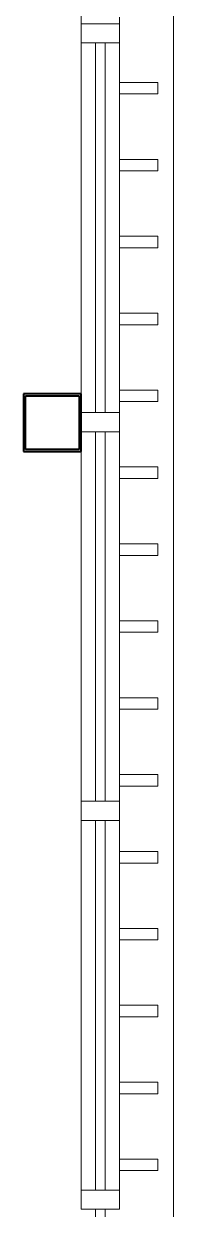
# Model space of a CAD drawing. Header units: millimetres. Extents: x -56773 to 323062, y -262288 to 76460.
# Drawn here: x 1574 to 1964, y -30030 to -26947 of the extents above; entities that cross this region are included whole.
import ezdxf

# ---------------------------------------------------------------- set-up
doc = ezdxf.new("R2010")
doc.units = ezdxf.units.MM
for name, color, linetype, lineweight in [('Витраж', 7, 'Continuous', 9), ('Несущие колонны', 7, 'Continuous', 18), ('Панели витража', 7, 'Continuous', 9), ('Перекрытие', 7, 'Continuous', 18)]:
    doc.layers.add(name, color=color, linetype=linetype, lineweight=lineweight)

# ---------------------------------------------------------------- blocks, each defined once
blk = doc.blocks.new('Труба квадратного сечения _ТУ 36-2287-80_-Колонна - труба160x5-3389902-Кладочный план 1-го этажа')
at = {"layer": 'Несущие колонны', "lineweight": 40}
for p, q in [((80, 80), (-70, 80)), ((-70, 80), (-70, -70)), ((-65, -65), (-65, 75)), ((-65, 75), (75, 75)), ((75, 75), (75, -65)), ((80, -70), (80, 80)), ((-70, -70), (80, -70)), ((75, -65), (-65, -65))]:
    blk.add_line(p, q, dxfattribs=at)
blk = doc.blocks.new('Прямоугольный импост - ламели входа 30х100-1307916-Кладочный план 1-го этажа')
at = {"layer": 'Витраж', "lineweight": 18}
for p, q in [((15, 50), (-15, 50)), ((-15, 50), (-15, -50)), ((15, 50), (15, -50)), ((-15, -50), (15, -50))]:
    blk.add_line(p, q, dxfattribs=at)
blk = doc.blocks.new('Системная панель - ADSK_Cтеклопакет_25-3525517-Кладочный план 1-го этажа')
at = {"layer": 'Панели витража', "lineweight": 18}
for p, q in [((-480.6, 12.5), (480.6, 12.5)), ((-480.6, -12.5), (-480.6, 12.5)), ((480.6, -12.5), (480.6, 12.5)), ((480.6, -12.5), (-480.6, -12.5))]:
    blk.add_line(p, q, dxfattribs=at)
blk = doc.blocks.new('Прямоугольный импост - 300х100 уширенный профиль-V12-Кладочный план 1-го этажа')
at = {"layer": 'Витраж'}
for p, q in [((440, 19845.5), (440, 18884.4)), ((540, 19845.5), (540, 19765)), ((540, 19735), (540, 19565)), ((540, 19535), (540, 19365)), ((540, 19335), (540, 19165)), ((540, 19135), (540, 18965)), ((540, 18935), (540, 18884.4))]:
    blk.add_line(p, q, dxfattribs=at)
blk = doc.blocks.new('Прямоугольный импост - 50х100-3389790-Кладочный план 1-го этажа')
at = {"layer": 'Витраж', "lineweight": 18}
for p, q in [((25, 50), (-25, 50)), ((-25, 50), (-25, -50)), ((25, 50), (25, -50)), ((-25, -50), (25, -50))]:
    blk.add_line(p, q, dxfattribs=at)
blk = doc.blocks.new('Прямоугольный импост - 300х100 уширенный профиль-V13-Кладочный план 1-го этажа')
at = {"layer": 'Витраж'}
for p, q in [((440, 21867.7), (440, 20955)), ((540, 21867.7), (540, 21765)), ((540, 21735), (540, 21565)), ((540, 21535), (540, 21365)), ((540, 21335), (540, 21165)), ((540, 21135), (540, 20965)), ((540, 20935), (540, 20906.6))]:
    blk.add_line(p, q, dxfattribs=at)
blk = doc.blocks.new('Прямоугольный импост - 50х100-V11-Кладочный план 1-го этажа')
at = {"layer": 'Витраж', "lineweight": 18}
for p, q in [((25, 50), (-25, 50)), ((-25, 50), (-25, -50)), ((25, 50), (25, -50))]:
    blk.add_line(p, q, dxfattribs=at)
blk = doc.blocks.new('Прямоугольный импост - 300х100 уширенный профиль-V14-Кладочный план 1-го этажа')
at = {"layer": 'Витраж'}
for p, q in [((440, 22878.9), (440, 21917.7)), ((540, 22878.9), (540, 22765)), ((540, 22735), (540, 22565)), ((540, 22535), (540, 22365)), ((540, 22335), (540, 22165)), ((540, 22135), (540, 21965)), ((540, 21935), (540, 21917.7))]:
    blk.add_line(p, q, dxfattribs=at)
blk = doc.blocks.new('Прямоугольный импост - 300х100 уширенный профиль-V16-Кладочный план 1-го этажа')
at = {"layer": 'Витраж'}
for p, q in [((540, 20856.6), (540, 20765)), ((440, 20805), (440, 19895.5)), ((540, 20735), (540, 20565)), ((540, 20535), (540, 20365)), ((540, 20335), (540, 20165)), ((540, 20135), (540, 19965)), ((540, 19935), (540, 19895.5))]:
    blk.add_line(p, q, dxfattribs=at)

msp = doc.modelspace()

# ---------------------------------------------------------------- linework, layer by layer
at = {"layer": 'Перекрытие'}
msp.add_line((1963.9343, -24759.6624), (1963.9343, -39079.6624), dxfattribs=at)

# ---------------------------------------------------------------- block references
at = {"layer": 'Витраж'}
for name in ['Прямоугольный импост - 300х100 уширенный профиль-V14-Кладочный план 1-го этажа', 'Прямоугольный импост - 300х100 уширенный профиль-V13-Кладочный план 1-го этажа', 'Прямоугольный импост - 300х100 уширенный профиль-V16-Кладочный план 1-го этажа', 'Прямоугольный импост - 300х100 уширенный профиль-V12-Кладочный план 1-го этажа']:
    msp.add_blockref(name, (1283.9343, -48864.6314), dxfattribs=at)
at = {"layer": 'Витраж', "lineweight": 18, "extrusion": (0, 0, -1)}
for name, p, rotation in [('Прямоугольный импост - 50х100-3389790-Кладочный план 1-го этажа', (-1773.9343, -26971.8846), 89.99999999999984), ('Прямоугольный импост - ламели входа 30х100-1307916-Кладочный план 1-го этажа', (-1873.9343, -27114.6624), 270.0000000000001), ('Прямоугольный импост - ламели входа 30х100-1307916-Кладочный план 1-го этажа', (-1873.9343, -27314.6624), 270.0000000000001), ('Прямоугольный импост - ламели входа 30х100-1307916-Кладочный план 1-го этажа', (-1873.9343, -27514.6624), 270.0000000000001), ('Прямоугольный импост - ламели входа 30х100-1307916-Кладочный план 1-го этажа', (-1873.9343, -27714.6624), 270.0000000000001), ('Прямоугольный импост - ламели входа 30х100-1307916-Кладочный план 1-го этажа', (-1873.9343, -27914.6624), 270.0000000000001), ('Прямоугольный импост - 50х100-V11-Кладочный план 1-го этажа', (-1773.9343, -27982.9957), 89.99999999999984), ('Прямоугольный импост - ламели входа 30х100-1307916-Кладочный план 1-го этажа', (-1873.9343, -28114.6624), 270.0000000000001), ('Прямоугольный импост - ламели входа 30х100-1307916-Кладочный план 1-го этажа', (-1873.9343, -28314.6624), 270.0000000000001), ('Прямоугольный импост - ламели входа 30х100-1307916-Кладочный план 1-го этажа', (-1873.9343, -28514.6624), 270.0000000000001), ('Прямоугольный импост - ламели входа 30х100-1307916-Кладочный план 1-го этажа', (-1873.9343, -28714.6624), 270.0000000000001), ('Прямоугольный импост - ламели входа 30х100-1307916-Кладочный план 1-го этажа', (-1873.9343, -28914.6624), 270.0000000000001), ('Прямоугольный импост - 50х100-3389790-Кладочный план 1-го этажа', (-1773.9343, -28994.1069), 89.99999999999984), ('Прямоугольный импост - ламели входа 30х100-1307916-Кладочный план 1-го этажа', (-1873.9343, -29114.6624), 270.0000000000001), ('Прямоугольный импост - ламели входа 30х100-1307916-Кладочный план 1-го этажа', (-1873.9343, -29314.6624), 270.0000000000001), ('Прямоугольный импост - ламели входа 30х100-1307916-Кладочный план 1-го этажа', (-1873.9343, -29514.6624), 270.0000000000001), ('Прямоугольный импост - ламели входа 30х100-1307916-Кладочный план 1-го этажа', (-1873.9343, -29714.6624), 270.0000000000001), ('Прямоугольный импост - ламели входа 30х100-1307916-Кладочный план 1-го этажа', (-1873.9343, -29914.6624), 270.0000000000001), ('Прямоугольный импост - 50х100-3389790-Кладочный план 1-го этажа', (-1773.9343, -30005.218), 89.99999999999984)]:
    msp.add_blockref(name, p, dxfattribs=dict(at, rotation=rotation))
at = {"layer": 'Несущие колонны', "rotation": 89.9999999999999}
msp.add_blockref('Труба квадратного сечения _ТУ 36-2287-80_-Колонна - труба160x5-3389902-Кладочный план 1-го этажа', (1653.9343, -27989.6624), dxfattribs=at)
at = {"layer": 'Панели витража', "lineweight": 18, "rotation": 90.00000000000017}
for p in [(1773.9343, -27477.4402), (1773.9343, -28488.5513), (1773.9343, -29499.6624), (1773.9343, -30510.7735)]:
    msp.add_blockref('Системная панель - ADSK_Cтеклопакет_25-3525517-Кладочный план 1-го этажа', p, dxfattribs=at)

doc.saveas('drawing.dxf')
